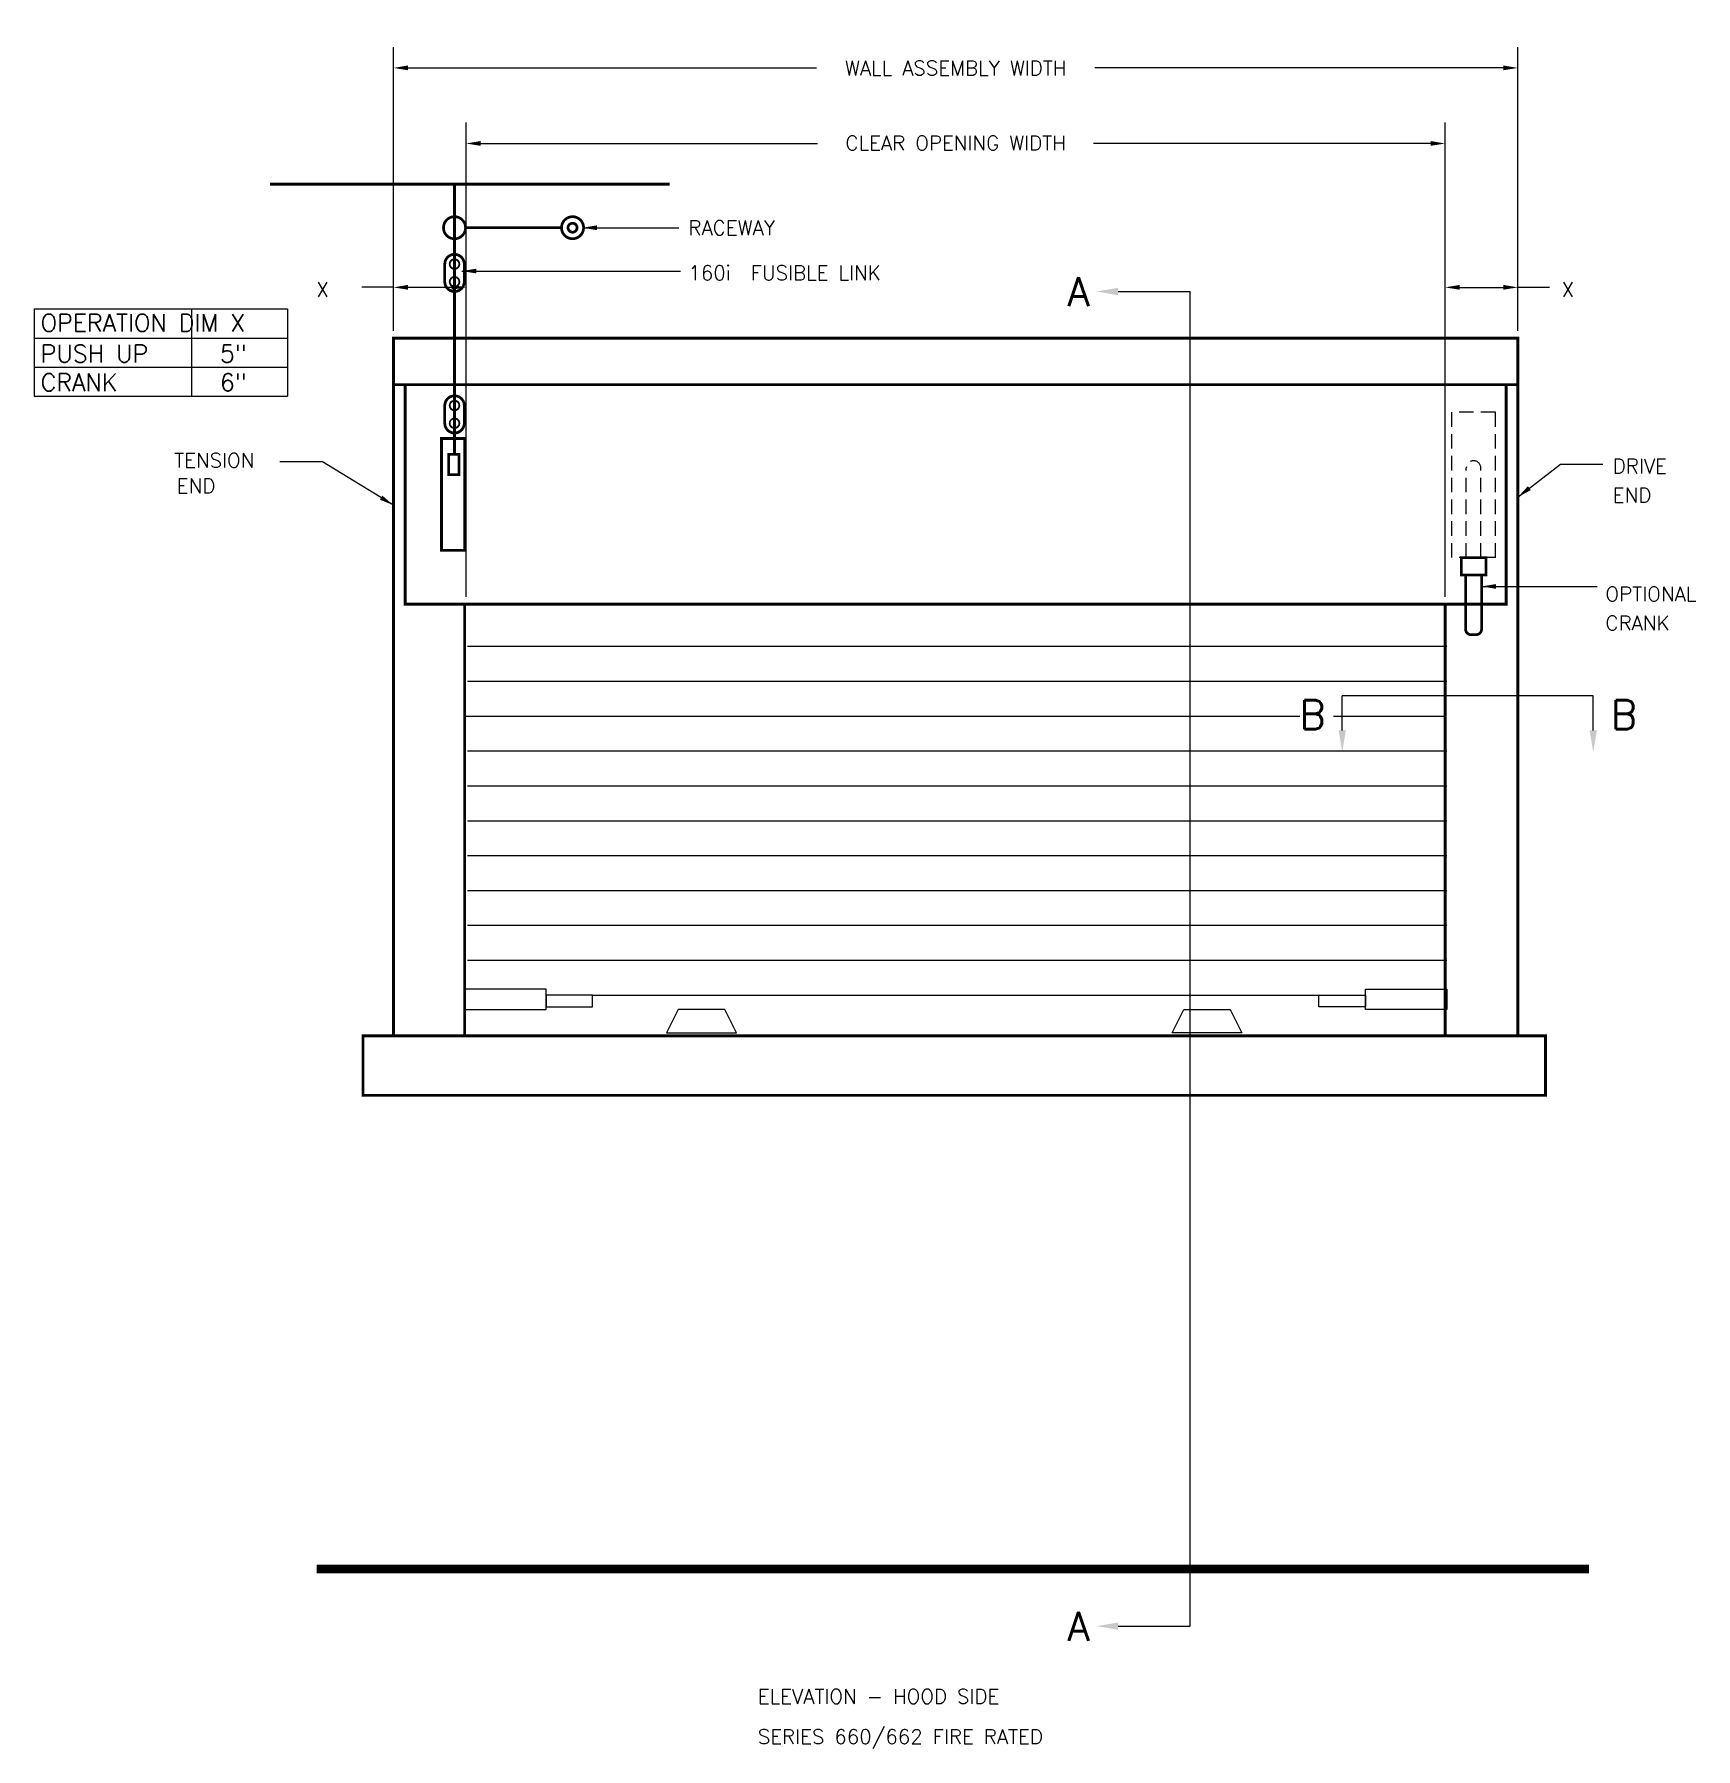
# Model space of a CAD drawing. Extents: x -10 to 105, y 15 to 133.
import ezdxf

# ---------------------------------------------------------------- set-up
doc = ezdxf.new("R2010")
doc.units = 0
doc.header["$LTSCALE"] = 4
doc.header["$MEASUREMENT"] = 0
doc.linetypes.add('HIDDEN', pattern=[0.375, 0.25, -0.125])
doc.layers.get('0').update_dxf_attribs({"linetype": 'CONTINUOUS'})
doc.layers.get('DEFPOINTS').update_dxf_attribs({"linetype": 'CONTINUOUS'})
for name, color, linetype in [('R-ANNO-DIMS', 3, 'CONTINUOUS'), ('R-ANNO-TEXT', 6, 'CONTINUOUS'), ('R-SWTS-DET1', 1, 'CONTINUOUS'), ('R-SWTS-DET2', 4, 'CONTINUOUS'), ('R-SWTS-DET3', 5, 'CONTINUOUS'), ('R-SWTS-PAT1', 5, 'CONTINUOUS')]:
    doc.layers.add(name, color=color, linetype=linetype)
doc.styles.add('SWTSTEXT', font='romans.shx')
doc.dimstyles.new('SWTSARCH', dxfattribs={"dimscale": 8, "dimtxt": 0.125, "dimasz": 0.125, "dimexe": 0.179688, "dimexo": 0.0625, "dimgap": 0.125, "dimtad": 1, "dimtih": 1, "dimtoh": 1, "dimdec": 4, "dimzin": 3, "dimdsep": 46, "dimlunit": 4, "dimtxsty": 'SWTSTEXT', "dimcen": 0.1875, "dimdle": 0.179688, "dimclrd": 256, "dimclre": 256, "dimclrt": 256, "dimadec": 0, "dimazin": 0, "dimtfac": 1, "dimtdec": 4, "dimtofl": 0, "dimtmove": 2, "dimatfit": 3, "dimfxl": 1, "dimfrac": 2, "dimtolj": 1, "dimtzin": 3, "dimarcsym": 0})

# ---------------------------------------------------------------- blocks, each defined once
blk = doc.blocks.new('*D0')
at = {"layer": 'DEFPOINTS', "color": 0, "transparency": 16777216}
for p in [(92.45, 115.21), (92.45, 111.71, 0), (87.45, 93.41, 0)]:
    blk.add_point(p, dxfattribs=at)
at = {"layer": 'R-ANNO-DIMS', "lineweight": -2, "transparency": 16777216}
for p, q in [((87.45, 93.91), (87.45, 116.65)), ((92.45, 112.21), (92.45, 116.65)), ((88.45, 115.21), (91.45, 115.21))]:
    blk.add_line(p, q, dxfattribs=at)
at = {"layer": 'R-ANNO-DIMS', "transparency": 16777216}
for points in [[(88.45, 115.38), (88.45, 115.05), (87.45, 115.21)], [(91.45, 115.38), (91.45, 115.05), (92.45, 115.21)]]:
    blk.add_solid(points, dxfattribs=at)
at = {"layer": 'R-ANNO-DIMS', "transparency": 16777216, "insert": (95.21, 115.07), "char_height": 1, "attachment_point": 5, "style": 'SWTSTEXT'}
blk.add_mtext('\\A1;  X', dxfattribs=at)
blk = doc.blocks.new('*D1')
at = {"layer": 'DEFPOINTS', "color": 0, "transparency": 16777216}
for p in [(15.05, 115.21), (15.05, 111.71, 0), (20.05, 93.41, 0)]:
    blk.add_point(p, dxfattribs=at)
at = {"layer": 'R-ANNO-DIMS', "lineweight": -2, "transparency": 16777216}
for p, q in [((15.05, 112.21), (15.05, 116.65)), ((20.05, 93.91), (20.05, 116.65)), ((19.05, 115.21), (16.05, 115.21))]:
    blk.add_line(p, q, dxfattribs=at)
at = {"layer": 'R-ANNO-DIMS', "transparency": 16777216}
for points in [[(16.05, 115.38), (16.05, 115.05), (15.05, 115.21)], [(19.05, 115.38), (19.05, 115.05), (20.05, 115.21)]]:
    blk.add_solid(points, dxfattribs=at)
at = {"layer": 'R-ANNO-DIMS', "transparency": 16777216, "insert": (7.42, 115.07), "char_height": 1, "attachment_point": 5, "style": 'SWTSTEXT'}
blk.add_mtext('\\A1;        X', dxfattribs=at)
blk = doc.blocks.new('*D2')
at = {"layer": 'DEFPOINTS', "color": 0, "transparency": 16777216}
for p in [(87.45, 125.11), (20.05, 95.62), (87.45, 95.62)]:
    blk.add_point(p, dxfattribs=at)
at = {"layer": 'R-ANNO-DIMS', "lineweight": -2, "transparency": 16777216}
for p, q in [((20.05, 96.12), (20.05, 126.55)), ((87.45, 96.12), (87.45, 126.55)), ((21.05, 125.11), (44.25, 125.11)), ((86.45, 125.11), (63.25, 125.11))]:
    blk.add_line(p, q, dxfattribs=at)
at = {"layer": 'R-ANNO-DIMS', "transparency": 16777216}
for points in [[(21.05, 125.28), (21.05, 124.95), (20.05, 125.11)], [(86.45, 125.28), (86.45, 124.95), (87.45, 125.11)]]:
    blk.add_solid(points, dxfattribs=at)
at = {"layer": 'R-ANNO-DIMS', "transparency": 16777216, "insert": (53.75, 125.14), "char_height": 1, "attachment_point": 5, "style": 'SWTSTEXT'}
blk.add_mtext('\\A1;CLEAR OPENING WIDTH', dxfattribs=at)
blk = doc.blocks.new('*D3')
at = {"layer": 'DEFPOINTS', "color": 0, "transparency": 16777216}
for p in [(92.45, 130.31), (15.05, 111.71, 0), (92.45, 111.71, 0)]:
    blk.add_point(p, dxfattribs=at)
at = {"layer": 'R-ANNO-DIMS', "lineweight": -2, "transparency": 16777216}
for p, q in [((15.05, 112.21), (15.05, 131.75)), ((92.45, 112.21), (92.45, 131.75)), ((16.05, 130.31), (44.18, 130.31)), ((91.45, 130.31), (63.33, 130.31))]:
    blk.add_line(p, q, dxfattribs=at)
at = {"layer": 'R-ANNO-DIMS', "transparency": 16777216}
for points in [[(16.05, 130.48), (16.05, 130.15), (15.05, 130.31)], [(91.45, 130.48), (91.45, 130.15), (92.45, 130.31)]]:
    blk.add_solid(points, dxfattribs=at)
at = {"layer": 'R-ANNO-DIMS', "transparency": 16777216, "insert": (53.75, 130.3), "char_height": 1, "attachment_point": 5, "style": 'SWTSTEXT'}
blk.add_mtext('\\A1;WALL ASSEMBLY WIDTH', dxfattribs=at)

msp = doc.modelspace()

# ---------------------------------------------------------------- linework, layer by layer
for p, q in [((-9.67534, 113.72279), (7.74721, 113.72279)), ((-9.67534, 113.72279), (-9.67534, 107.72279)), ((1.13684, 113.72279), (1.13684, 107.72279)), ((7.74721, 113.72279), (7.74721, 107.72279)), ((-9.67534, 111.72279), (7.74721, 111.72279)), ((-9.67534, 109.72279), (7.74721, 109.72279)), ((-9.67534, 107.72279), (7.74721, 107.72279))]:
    msp.add_line(p, q)
at = {"layer": 'R-ANNO-DIMS'}
for p, q in [((15.05372, 115.21327), (12.87256, 115.21327)), ((92.45372, 115.21327), (94.63489, 115.21327))]:
    msp.add_line(p, q, dxfattribs=at)
at = {"layer": 'R-ANNO-TEXT'}
for p, q in [((69.89297, 23.08948), (69.89297, 114.92632)), ((97.64161, 87.11327), (80.36144, 87.11327))]:
    msp.add_line(p, q, dxfattribs=at)
for points in [[(64.9375, 114.92632), (69.89297, 114.92632)], [(80.36144, 84.72622), (80.36144, 87.11327)], [(97.64161, 84.72622), (97.64161, 87.11327)], [(64.9375, 23.08948), (69.89297, 23.08948)]]:
    msp.add_lwpolyline(points, dxfattribs=at)
for points in [[(64.9375, 114.67632), (63.4375, 114.92632), (64.9375, 115.17632)], [(80.61144, 84.72622), (80.36144, 83.22622), (80.11144, 84.72622)], [(97.89161, 84.72622), (97.64161, 83.22622), (97.39161, 84.72622)], [(64.9375, 22.83948), (63.4375, 23.08948), (64.9375, 23.33948)]]:
    msp.add_solid(points, dxfattribs=at)
at = {"layer": 'R-SWTS-DET1', "elevation": 0.00305}
for points, const_width in [([(6.55372, 122.31327), (34.05372, 122.31327)], 0.2), ([(19.25372, 103.71327), (19.25372, 122.31327)], 0.2), ([(26.61941, 119.31488), (20.01303, 119.31488)], 0.1875), ([(15.05372, 63.71327), (15.05372, 111.71327), (92.45372, 111.71327), (92.45372, 63.71327)], 0.2), ([(92.35372, 108.51327), (15.05372, 108.51327)], 0.2), ([(15.85372, 108.51327), (15.85372, 93.41327), (91.65372, 93.41327), (91.65372, 108.51327)], 0.2), ([(19.95372, 97.11327), (18.35372, 97.11327), (18.35372, 104.81327), (19.95372, 104.81327), (19.95372, 97.11327), (19.95372, 97.11327)], 0.2), ([(19.95372, 63.71327), (19.95372, 93.41327)], 0.2), ([(87.45372, 63.71327), (87.45372, 93.41327)], 0.2), ([(12.95372, 59.61327), (12.95372, 63.71327), (94.35372, 63.71327), (94.35372, 59.61327), (12.95372, 59.61327), (12.95372, 59.61327)], 0.2)]:
    msp.add_lwpolyline(points, dxfattribs=dict(at, const_width=const_width))
for points, const_width in [([(19.25372, 120.07419, -1), (19.25372, 118.55557, -1), (19.25372, 120.07419, -1)], 0.1875), ([(27.37872, 120.07419, -1), (27.37872, 118.55557, -1), (27.37872, 120.07419, -1)], 0.1875), ([(19.25372, 117.14547, -1), (19.25372, 116.4843, -1), (19.25372, 117.14547, -1)], 0.125), ([(19.25372, 115.26161, 1), (19.25372, 115.92278, 1), (19.25372, 115.26161, 1)], 0.125), ([(19.25372, 107.41117, -1), (19.25372, 106.75, -1), (19.25372, 107.41117, -1)], 0.125), ([(19.25372, 105.52731, 1), (19.25372, 106.18848, 1), (19.25372, 105.52731, 1)], 0.125), ([(88.85372, 95.41327), (88.85372, 91.68827, 0.414213562), (89.22872, 91.31327), (89.57872, 91.31327, 0.414213562), (89.95372, 91.68827), (89.95372, 95.41327)], 0.1875)]:
    msp.add_lwpolyline(points, format="xyb", dxfattribs=dict(at, const_width=const_width))
at = {"layer": 'R-SWTS-DET1', "const_width": 0.1875, "elevation": 0.00305}
for points in [[(27.37872, 119.62502, -1), (27.37872, 119.00475, -1)], [(19.92314, 115.59219), (19.92314, 116.81488, 1), (18.58431, 116.81488), (18.58431, 115.59219, 1)], [(19.92314, 105.85789), (19.92314, 107.08058, 1), (18.58431, 107.08058), (18.58431, 105.85789, 1)]]:
    msp.add_lwpolyline(points, format="xyb", close=True, dxfattribs=at)
for points in [[(18.85372, 102.31327), (18.85372, 103.71327), (19.55372, 103.71327), (19.55372, 102.31327), (19.55372, 102.31327)], [(88.55372, 95.41327), (90.25372, 95.41327), (90.25372, 96.61327), (88.55372, 96.61327)]]:
    msp.add_lwpolyline(points, close=True, dxfattribs=at)
at = {"layer": 'R-SWTS-DET1', "elevation": 0.00305}
for points in [[(25.55372, 65.51327), (25.55372, 66.91327), (19.95372, 66.91327), (19.95372, 65.51327), (25.55372, 65.51327), (25.55372, 65.51327)], [(28.75372, 65.71327), (28.75372, 66.51327), (25.55372, 66.51327), (25.55372, 65.71327), (28.75372, 65.71327), (28.75372, 65.71327)], [(78.75372, 65.71327), (78.75372, 66.51327), (81.95372, 66.51327), (81.95372, 65.71327), (78.75372, 65.71327), (78.75372, 65.71327)], [(81.95372, 65.51327), (81.95372, 66.91327), (87.55372, 66.91327), (87.55372, 65.51327), (81.95372, 65.51327), (81.95372, 65.51327)], [(38.65372, 63.91327), (37.85372, 65.51327), (34.65372, 65.51327), (33.85372, 63.91327), (38.65372, 63.91327), (38.65372, 63.91327)], [(68.65372, 63.91327), (69.45372, 65.51327), (72.65372, 65.51327), (73.45372, 63.91327), (68.65372, 63.91327), (68.65372, 63.91327)]]:
    msp.add_lwpolyline(points, dxfattribs=at)
at = {"layer": 'R-SWTS-DET1'}
for centre in [(19.25372, 116.81488, 0.00305), (19.25372, 107.08058, 0.00305)]:
    msp.add_circle(centre, 0.33058, dxfattribs=at)
at = {"layer": 'R-SWTS-DET2', "linetype": 'HIDDEN'}
for p, q in [((87.90372, 96.61327, 0.00305), (87.90372, 106.61327, 0.00305)), ((90.90372, 106.61327, 0.00305), (87.90372, 106.61327, 0.00305)), ((90.90372, 96.61327, 0.00305), (90.90372, 106.61327, 0.00305)), ((88.90372, 96.61327, 0.00305), (88.90372, 102.7845, 0.00305)), ((89.90372, 96.61327, 0.00305), (89.90372, 102.7845, 0.00305)), ((90.90372, 96.61327, 0.00305), (87.90372, 96.61327, 0.00305))]:
    msp.add_line(p, q, dxfattribs=at)
msp.add_arc((89.40372, 102.7845, 0.00305), 0.5, 0, 180, dxfattribs=at)
at = {"layer": 'R-SWTS-DET3', "const_width": 0.6, "elevation": 0.00305}
msp.add_lwpolyline([(9.75372, 27.01327), (97.35372, 27.01327)], dxfattribs=at)
at = {"layer": 'R-SWTS-PAT1', "elevation": 0.00305}
for points in [[(20.15372, 90.51327), (87.55372, 90.51327)], [(20.15372, 88.11327), (87.55372, 88.11327)], [(19.95372, 85.71327), (77.45372, 85.71327)], [(79.75372, 85.71327), (87.45372, 85.71327)], [(20.15372, 83.31327), (87.55372, 83.31327)], [(20.15372, 80.91327), (87.55372, 80.91327)], [(20.15372, 78.51327), (87.55372, 78.51327)], [(20.15372, 76.11327), (87.55372, 76.11327)], [(20.15372, 73.71327), (87.55372, 73.71327)], [(20.15372, 71.31327), (87.55372, 71.31327)], [(20.15372, 68.91327), (87.55372, 68.91327)], [(28.75372, 66.51327), (78.75372, 66.51327)]]:
    msp.add_lwpolyline(points, dxfattribs=at)

# ---------------------------------------------------------------- texts
at = {"layer": 'R-ANNO-TEXT', "style": 'SWTSTEXT'}
for s, height, p in [('RACEWAY', 1, (35.35372, 118.81002, 0.00305)), ('160i  FUSIBLE LINK', 1, (35.35372, 115.71002, 0.00305)), ('A', 2, (61.44579, 113.91526, 0.00305)), ('OPERATION DIM X', 1.2, (-9.23571, 112.17051, 0.00122)), ('PUSH UP', 1.2, (-9.23571, 110.04487, 0.00122)), ('5"', 1.2, (3.10599, 110.04487, 0.00122)), ('CRANK', 1.2, (-9.23571, 108.07675, 0.00122)), ('6"', 1.2, (3.10599, 108.07675, 0.00122)), ('TENSION', 1, (-0.04628, 102.81327, 0.00305)), ('DRIVE', 1, (98.98131, 102.41327, 0.00305)), ('END', 1, (0.12975, 101.05064, 0.00305)), ('END', 1, (98.98131, 100.4123, 0.00305)), ('OPTIONAL', 1, (98.48131, 93.61327, 0.00305)), ('CRANK', 1, (98.48131, 91.6123, 0.00305)), ('B', 2, (77.41506, 84.81327, 0.00305)), ('B', 2, (98.85372, 84.81327, 0.00305)), ('A', 2, (61.44579, 22.07842, 0.00305)), ('ELEVATION - HOOD SIDE', 1, (40.12774, 17.75385, 0.00203)), ('SERIES 660/662 FIRE RATED', 1, (40.12774, 14.98835, 0.00203))]:
    msp.add_text(s, height=height, dxfattribs=at).set_placement(p)

# ---------------------------------------------------------------- dimensions: what is measured, and where the dimension line sits
at = {"layer": 'R-ANNO-DIMS'}
for base, p1, p2, text, picture, middle in [((92.45372, 130.31327), (15.05372, 111.71327, 0.00305), (92.45372, 111.71327, 0.00305), 'WALL ASSEMBLY WIDTH', '*D3', (53.75372, 130.2988)), ((87.45372, 125.11327), (20.05372, 95.61571), (87.45372, 95.61571), 'CLEAR OPENING WIDTH', '*D2', (53.75372, 125.13735)), ((92.45372, 115.21327), (87.45372, 93.41327, 0.00305), (92.45372, 111.71327, 0.00305), '  X', '*D0', (95.21174, 115.06699))]:
    dim = msp.add_linear_dim(base=base, p1=p1, p2=p2, text=text, dimstyle='SWTSARCH', dxfattribs=at)
    dim.commit()
    dim.dimension.update_dxf_attribs({"geometry": picture, "text_midpoint": middle, "dimtype": 160})
dim = msp.add_linear_dim(base=(15.05372, 115.21327), p1=(20.05372, 93.41327, 0.00305), p2=(15.05372, 111.71327, 0.00305), angle=180, text='        X', dimstyle='SWTSARCH', dxfattribs=at)
dim.commit()
dim.dimension.update_dxf_attribs({"geometry": '*D1', "text_midpoint": (7.41561, 115.06699), "dimtype": 160})

# ---------------------------------------------------------------- leaders
at = {"layer": 'R-ANNO-TEXT'}
for points in [[(28.05372, 119.31327, 0.00305), (34.70466, 119.31327, 0.00305)], [(19.75372, 116.33255, 0.00305), (34.81809, 116.33255, 0.00305)], [(15.05372, 100.22043, 0.00305), (10.15525, 103.21051, 0.00305), (7.22423, 103.21051, 0.00305)], [(92.45372, 100.78218, 0.00305), (95.37997, 103.03951, 0.00305), (98.30318, 103.03951, 0.00305)], [(89.95372, 94.62984, 0.00305), (97.90456, 94.62984, 0.00305)]]:
    msp.add_leader(points, dimstyle='SWTSARCH', dxfattribs=at)

doc.saveas('drawing.dxf')
